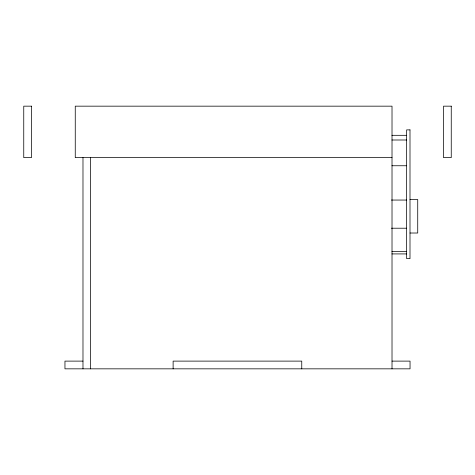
<?xml version="1.0" encoding="UTF-8"?>
<svg xmlns="http://www.w3.org/2000/svg" width="475" height="475" viewBox="0 0 475 475"><rect width="100%" height="100%" fill="white"/><g stroke="black" fill="none" stroke-linecap="round" stroke-linejoin="round"><path stroke-width="0.71" d="M391.934 135.316L406.653 135.316M391.934 140L406.653 140M392.017 157.641L75.258 157.641L75.258 106.163L392.017 106.163L392.017 368.838M391.934 165.751L406.653 165.751M410.002 199.536L417.727 199.536L417.727 233.017L410.002 233.017M391.442 200.052L406.653 200.052M391.442 228.214L406.653 228.214M391.934 251.607L406.653 251.607M391.934 253.917L406.653 253.917M82.982 361.113L64.956 361.113L64.956 368.838L410.044 368.838L410.044 361.113L392.017 361.113M301.756 368.838L301.756 361.113L173.12 361.113L173.12 368.838M90.636 157.611L90.636 368.838M82.982 157.611L82.982 368.838M31.475 106.163L23.75 106.163L23.75 157.641L31.475 157.641L31.475 106.163M451.25 106.163L443.525 106.163L443.525 157.641L451.25 157.641L451.25 106.163M410.002 129.877L406.653 129.877L406.653 258.643L410.002 258.643L410.002 129.877"/></g></svg>
